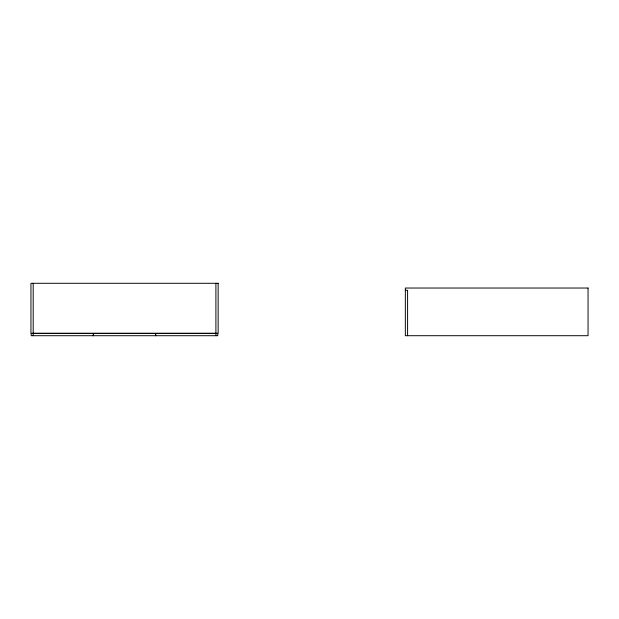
<?xml version="1.0" encoding="UTF-8"?>
<svg xmlns="http://www.w3.org/2000/svg" width="619" height="619" viewBox="0 0 619 619"><rect width="100%" height="100%" fill="white"/><g stroke="black" fill="none" stroke-linecap="round" stroke-linejoin="round"><path stroke-width="0.93" d="M405.344 290.28L407.588 290.28L407.588 335.707M215.899 283.293L215.899 335.707M155.748 335.707L155.748 333.463L217.772 333.463L217.772 335.707L31.198 335.707L31.198 333.463L93.221 333.463L93.221 335.707M155.501 335.707L155.501 333.463L93.477 333.463L93.477 335.707M33.194 283.293L33.194 335.707M218.151 283.293L30.95 283.293L30.95 333.215L218.151 333.215L218.151 283.293M588.05 288.036L405.344 288.036L405.344 335.707L588.05 335.707L588.05 288.036"/></g></svg>
